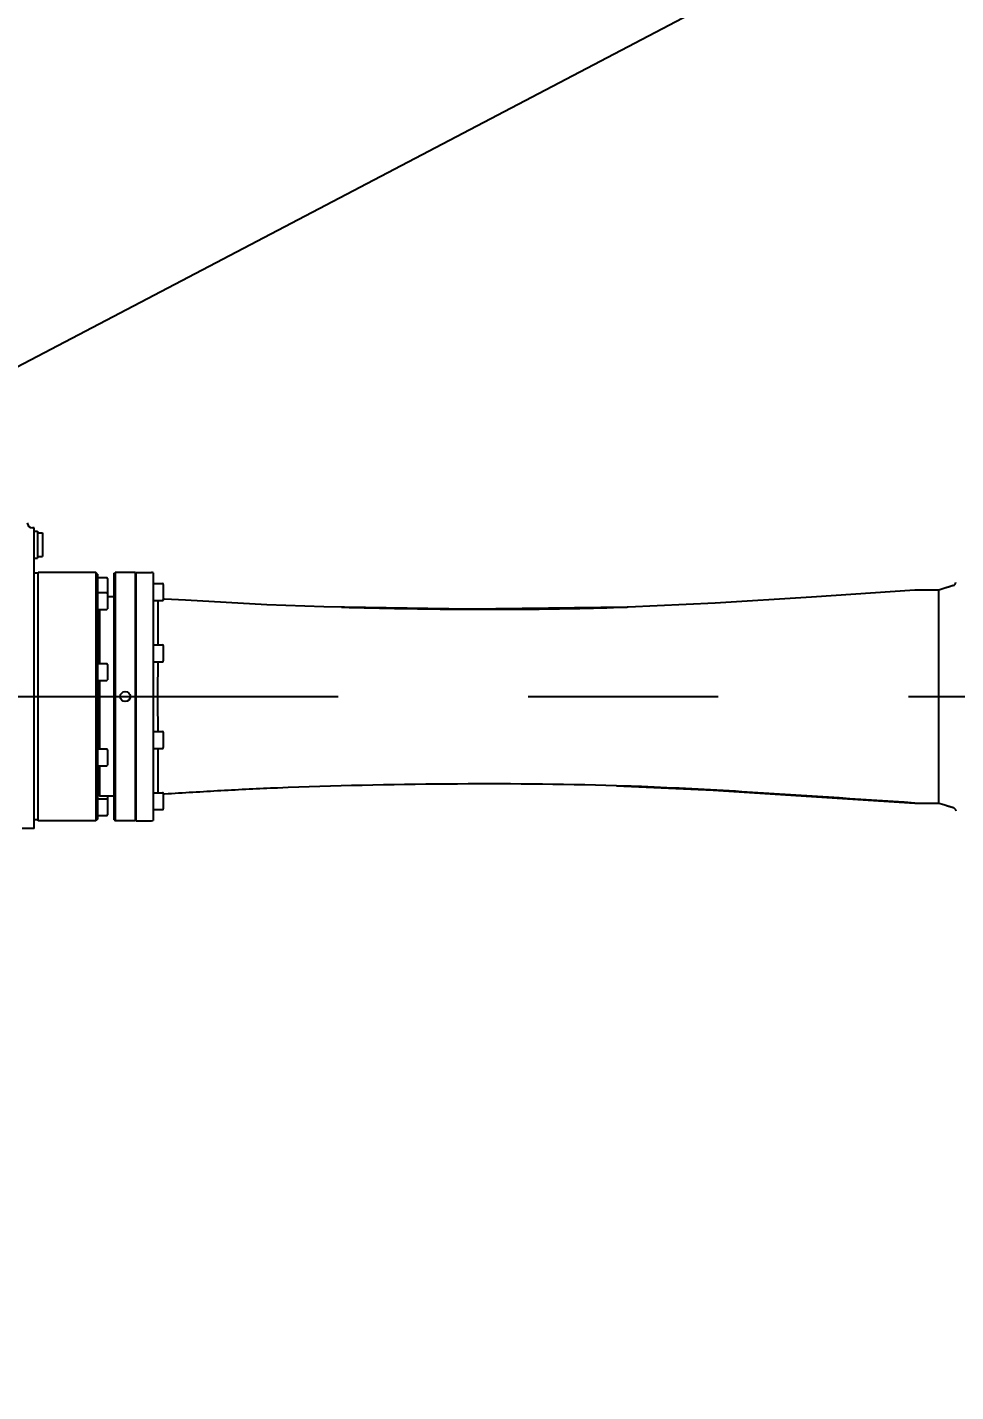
# Model space of a CAD drawing. Header units: millimetres. Extents: x 5828 to 7155, y 123 to 421.
# Drawn here: x 6909.12 to 6927.44, y 189.61 to 216.52 of the extents above; entities that cross this region are included whole.
import ezdxf
from ezdxf import colors
from ezdxf.entities.mleader import LeaderData, LeaderLine
from ezdxf.math import Vec2, Vec3

# ---------------------------------------------------------------- set-up
doc = ezdxf.new("R2010")
doc.units = ezdxf.units.MM
doc.linetypes.add('CENTER', pattern=[0.6, 0.375, -0.075, 0.075, -0.075])
for name, color, linetype in [('中心线', 7, 'Continuous'), ('外形图', 7, 'Continuous'), ('多重引线', 7, 'Continuous'), ('尺寸标注', 7, 'Continuous'), ('运动范围', 7, 'Continuous')]:
    doc.layers.add(name, color=color, linetype=linetype)
doc.styles.add('微软雅黑', font='msyh.ttc', dxfattribs={"height": 2})
doc.dimstyles.new('尺寸标注_1_30比例', dxfattribs={"dimtxt": 2.1, "dimasz": 1.7, "dimexe": 0.5, "dimexo": 0.4, "dimgap": 0.5, "dimtad": 1, "dimdec": 1, "dimlfac": 30, "dimdsep": 46, "dimtxsty": '微软雅黑', "dimcen": 0.09, "dimadec": 0, "dimazin": 0, "dimtp": 0.01, "dimtm": 0.01, "dimtfac": 1, "dimtdec": 1, "dimtofl": 0, "dimtmove": 0, "dimatfit": 3, "dimfxl": 1, "dimtolj": 1, "dimarcsym": 0})

# ---------------------------------------------------------------- blocks, each defined once
blk = doc.blocks.new('*D1105')
at = {"layer": 'Defpoints', "color": 0}
for p in [(6882.138, 236.812), (6827.413, 215.53), (6896.579, 203.334), (6896.579, 203.334), (6955.912, 203.334)]:
    blk.add_point(p, dxfattribs=at)
at = {"layer": '尺寸标注', "color": 0, "lineweight": -2}
blk.add_arc((6896.579, 203.334), 36.459, 2.6718, 167.3282, dxfattribs=at)
at = {"layer": '尺寸标注', "color": 0}
for points in [[(6860.73, 211.388), (6861.285, 211.277), (6860.673, 209.666)], [(6932.716, 205.027), (6933.282, 205.041), (6933.038, 203.334)]]:
    blk.add_solid(points, dxfattribs=at)
at = {"layer": '尺寸标注', "color": 0, "insert": (6904.297, 240.594), "char_height": 2, "attachment_point": 5, "rotation": 348.2969, "style": '微软雅黑'}
blk.add_mtext('\\A1;{\\H1.05x;+\\A1;170%%d}', dxfattribs=at)
blk = doc.blocks.new('*D1106')
at = {"layer": 'Defpoints', "color": 0}
for p in [(6896.587, 203.327), (6896.587, 203.327), (6966.82, 203.327), (6827.421, 191.131), (6882.142, 169.839)]:
    blk.add_point(p, dxfattribs=at)
at = {"layer": '尺寸标注', "color": 0, "lineweight": -2}
blk.add_arc((6896.587, 203.327), 36.471, 192.6709, 357.3291, dxfattribs=at)
at = {"layer": '尺寸标注', "color": 0}
for points in [[(6933.302, 201.621), (6932.735, 201.634), (6933.058, 203.327)], [(6861.282, 195.383), (6860.726, 195.271), (6860.67, 196.994)]]:
    blk.add_solid(points, dxfattribs=at)
at = {"layer": '尺寸标注', "color": 0, "insert": (6905.461, 169.594), "char_height": 2, "attachment_point": 5, "rotation": 14.7379, "style": '微软雅黑'}
blk.add_mtext('\\A1;{\\H1.05x;-\\A1;170%%d}', dxfattribs=at)

msp = doc.modelspace()

# ---------------------------------------------------------------- linework, layer by layer
at = {"layer": '中心线', "linetype": 'CENTER', "ltscale": 50}
msp.add_line((6896.507, 203.322), (6966.7404, 203.322), dxfattribs=at)
at = {"layer": '外形图', "linetype": 'Continuous'}
for p, q in [((6909.257, 206.6497), (6909.2237, 206.6497)), ((6909.257, 200.722), (6909.257, 206.6496)), ((6909.257, 206.583), (6909.3237, 206.583)), ((6909.3237, 206.583), (6909.3237, 206.0497)), ((6909.3237, 206.5497), (6909.4237, 206.5497)), ((6909.4237, 206.5497), (6909.4237, 206.083)), ((6909.257, 206.0497), (6909.3237, 206.0497)), ((6909.3237, 206.083), (6909.4237, 206.083)), ((6909.3308, 205.7553), (6909.257, 205.7553)), ((6909.3308, 205.7553), (6909.3404, 205.772)), ((6909.3308, 205.7553), (6909.3308, 200.8887)), ((6909.3404, 200.872), (6909.3404, 205.772)), ((6910.4737, 205.772), (6909.3404, 205.772)), ((6910.4737, 205.772), (6910.4737, 200.872)), ((6910.507, 205.7387), (6910.4737, 205.772)), ((6910.507, 205.7386), (6910.507, 200.9053)), ((6910.507, 205.669), (6910.6904, 205.669)), ((6910.707, 205.6524), (6910.707, 205.3584)), ((6910.8404, 205.7544), (6910.8487, 205.7627)), ((6910.8404, 200.8887), (6910.8404, 205.7544)), ((6910.8487, 205.7627), (6910.857, 205.7711)), ((6910.857, 205.7711), (6910.857, 200.872)), ((6911.257, 205.7711), (6910.857, 205.7711)), ((6911.257, 200.872), (6911.257, 205.7711)), ((6911.257, 205.7711), (6911.2654, 205.7627)), ((6911.2654, 205.7627), (6911.2737, 205.7544)), ((6911.2737, 200.872), (6911.2737, 205.7711)), ((6911.2737, 205.7711), (6911.5737, 205.7711)), ((6911.607, 205.7654), (6911.607, 200.8777)), ((6910.507, 205.3722), (6910.6904, 205.3722)), ((6910.707, 205.3556), (6910.707, 205.0556)), ((6911.607, 205.552), (6911.7904, 205.552)), ((6911.807, 205.5353), (6911.807, 205.2353)), ((6926.6468, 205.422), (6926.6326, 205.4216)), ((6927.107, 205.422), (6926.6468, 205.422)), ((6927.107, 205.413), (6927.107, 205.4227)), ((6927.1079, 205.4223), (6927.107, 205.422)), ((6927.107, 201.222), (6927.107, 205.422)), ((6927.205, 205.4526), (6927.1077, 205.4222)), ((6927.205, 205.4526), (6927.1079, 205.4223)), ((6927.3007, 205.4828), (6927.205, 205.4526)), ((6927.2423, 205.4644), (6927.205, 205.4526)), ((6927.3326, 205.4929), (6927.2423, 205.4644)), ((6927.3926, 205.5122), (6927.3007, 205.4828)), ((6927.3942, 205.5127), (6927.3326, 205.4929)), ((6910.8404, 205.2887), (6910.707, 205.2887)), ((6911.607, 205.2186), (6911.7904, 205.2186)), ((6912.2484, 205.2211), (6911.8306, 205.2462)), ((6913.847, 205.1345), (6912.2484, 205.2211)), ((6914.9756, 205.0934), (6913.847, 205.1345)), ((6917.8453, 205.0452), (6914.9756, 205.0934)), ((6915.3248, 205.0837), (6914.9756, 205.0934)), ((6920.9596, 205.0882), (6917.8453, 205.0452)), ((6920.9784, 205.0888), (6920.9586, 205.0881)), ((6910.507, 205.0389), (6910.6904, 205.0389)), ((6910.5404, 203.972), (6910.5404, 205.0389)), ((6910.557, 203.972), (6910.557, 205.0389)), ((6911.607, 204.3433), (6911.7904, 204.3433)), ((6911.807, 204.3266), (6911.807, 204.0266)), ((6911.607, 204.01), (6911.7904, 204.01)), ((6927.107, 202.5127), (6927.107, 204.1313)), ((6910.507, 203.972), (6910.6904, 203.972)), ((6910.707, 203.9554), (6910.707, 203.6554)), ((6910.507, 203.6387), (6910.6904, 203.6387)), ((6910.5404, 202.2887), (6910.5404, 203.6387)), ((6910.557, 202.2887), (6910.557, 203.6387)), ((6911.607, 202.634), (6911.7904, 202.634)), ((6911.807, 202.6173), (6911.807, 202.3173)), ((6910.507, 202.2887), (6910.6904, 202.2887)), ((6910.707, 202.272), (6910.707, 201.972)), ((6911.607, 202.3007), (6911.7904, 202.3007)), ((6910.507, 201.9553), (6910.6904, 201.9553)), ((6910.5404, 201.372), (6910.5404, 201.9553)), ((6910.557, 201.3553), (6910.557, 201.9553)), ((6910.5404, 201.4887), (6910.507, 201.4887)), ((6910.507, 201.3083), (6910.6904, 201.3083)), ((6910.5404, 201.372), (6910.557, 201.3553)), ((6910.8404, 201.3553), (6910.557, 201.3553)), ((6910.707, 201.3553), (6910.707, 200.9916)), ((6911.607, 201.4253), (6911.7904, 201.4253)), ((6911.807, 201.4087), (6911.807, 201.1087)), ((6920.9168, 201.5573), (6920.7486, 201.5628)), ((6920.7486, 201.5628), (6922.6536, 201.4788)), ((6922.6536, 201.4788), (6926.6334, 201.2224)), ((6911.607, 201.092), (6911.7904, 201.092)), ((6926.6334, 201.2224), (6926.6474, 201.222)), ((6926.6474, 201.222), (6927.107, 201.222)), ((6927.1079, 201.2217), (6927.107, 201.222)), ((6927.107, 201.2219), (6927.107, 201.222)), ((6927.1077, 201.2218), (6927.205, 201.1914)), ((6927.1079, 201.2217), (6927.205, 201.1914)), ((6927.205, 201.1914), (6927.2423, 201.1796)), ((6927.205, 201.1914), (6927.3007, 201.1612)), ((6927.2423, 201.1796), (6927.3326, 201.1511)), ((6927.3007, 201.1612), (6927.3926, 201.1318)), ((6927.3326, 201.1511), (6927.3942, 201.1313)), ((6927.3942, 201.1313), (6927.4191, 201.1167)), ((6927.4191, 201.1167), (6927.4348, 201.0946)), ((6927.4348, 201.0946), (6927.4404, 201.0681)), ((6909.3308, 200.8887), (6909.257, 200.8887)), ((6909.3308, 200.8887), (6909.3404, 200.872)), ((6910.4737, 200.872), (6909.3404, 200.872)), ((6910.507, 200.9053), (6910.4737, 200.872)), ((6910.507, 200.9749), (6910.6904, 200.9749)), ((6910.8404, 200.8887), (6910.857, 200.872)), ((6911.257, 200.872), (6910.857, 200.872)), ((6911.2737, 200.8887), (6911.257, 200.872)), ((6911.2737, 200.872), (6911.5737, 200.872)), ((6911.5737, 200.872), (6911.607, 200.8777)), ((6909.257, 200.722), (6909.0237, 200.722))]:
    msp.add_line(p, q, dxfattribs=at)
msp.add_lwpolyline([(6926.6326, 205.4216), (6924.5952, 205.2856), (6922.6933, 205.1672), (6920.9784, 205.0888)], dxfattribs=at)
msp.add_circle((6911.057, 203.322), 0.1, dxfattribs=at)
for centre, radius, start, end in [((6909.2237, 206.7497), 0.1, 180, 270), ((6910.6904, 205.6524), 0.0167, 0, 90), ((6911.5736, 205.6704), 0.1007, 70.59173, 89.92996), ((6910.6904, 205.3556), 0.0167, 0, 90), ((6911.7904, 205.5353), 0.0167, 0, 90), ((6927.3737, 205.5761), 0.0667, 287.91277, 359.76455), ((6911.7904, 205.2353), 0.0167, 270, 0), ((6911.8404, 205.4126), 0.1667, 258.3145, 266.63449), ((6918.3784, 322.4978), 117.4538, 268.510261, 269.676854), ((6918.3967, 280.4778), 75.4332, 270.324336, 271.946288), ((6910.6904, 205.0556), 0.0167, 270, 0), ((6918.2733, 300.1509), 95.1066, 269.664209, 270.331586), ((6911.7904, 204.3266), 0.0167, 0, 90), ((7036.4417, 203.1964), 124.7466, 179.626235, 179.942327), ((6911.7904, 204.0266), 0.0167, 270, 0), ((6910.6904, 203.9554), 0.0167, 0, 90), ((6910.6904, 203.6554), 0.0167, 270, 0), ((7011.9615, 203.3558), 100.2663, 180.019354, 180.412602), ((6911.7904, 202.6173), 0.0167, 0, 90), ((6910.6904, 202.272), 0.0167, 0, 90), ((6911.7904, 202.3173), 0.0167, 270, 0), ((6910.6904, 201.972), 0.0167, 270, 0), ((6910.6904, 201.2916), 0.0167, 0, 90), ((6911.7904, 201.4087), 0.0167, 0, 90), ((6911.8404, 201.2313), 0.1667, 93.36564, 101.68551), ((6918.5319, 131.0919), 70.5057, 87.795526, 88.061568), ((6917.6185, 109.7162), 91.9008, 86.504874, 87.739064), ((6911.7904, 201.1087), 0.0167, 270, 0), ((6910.6904, 200.9916), 0.0167, 270, 0)]:
    msp.add_arc(centre, radius, start, end, dxfattribs=at)
for points, knots in [([(6911.7017, 205.2235), (6911.702, 205.1763), (6911.7032, 204.8833), (6911.7015, 204.5904), (6911.6999, 204.3445)], [0, 0, 0, 0, 0.1609571, 1, 1, 1, 1]), ([(6911.6999, 202.2994), (6911.7005, 202.2025), (6911.7022, 201.9095), (6911.7032, 201.6166), (6911.7017, 201.4205)], [0, 0, 0, 0, 0.3308588, 1, 1, 1, 1]), ([(6920.7486, 201.5628), (6919.6344, 201.5978), (6917.404, 201.6106), (6914.8022, 201.5573), (6912.945, 201.4668), (6912.2022, 201.4196), (6911.8306, 201.3977)], [0, 0, 0, 0, 0.3748351, 0.7497522, 0.87484, 1, 1, 1, 1])]:
    msp.add_open_spline(points, degree=3, knots=knots, dxfattribs=at)
msp.add_open_spline([(6926.6334, 201.2224), (6925.4959, 201.2964), (6924.3589, 201.3777), (6923.2211, 201.446)], degree=3, dxfattribs=at)
at = {"layer": '运动范围'}
msp.add_arc((6896.507, 203.322), 70.2333, 190, 30.822489, dxfattribs=at)

# ---------------------------------------------------------------- dimensions: what is measured, and where the dimension line sits
at = {"layer": '尺寸标注'}
for base, line1, line2, text, picture, middle in [((6882.1381, 236.8121), ((6896.5789, 203.3345), (6955.9123, 203.3345)), ((6896.5789, 203.3345), (6827.4126, 215.5304)), '\\A1;{\\H1.05x;+<>}', '*D1105', (6903.9744, 239.036)), ((6882.1416, 169.8387), ((6896.5871, 203.327), (6966.8204, 203.327)), ((6896.5871, 203.327), (6827.4207, 191.1311)), '\\A1;{\\H1.05x;-<>}', '*D1106', (6905.8652, 168.0558))]:
    dim = msp.add_angular_dim_2l(base=base, line1=line1, line2=line2, text=text, dimstyle='尺寸标注_1_30比例', override={"dimtxsty": '微软雅黑'}, dxfattribs=at)
    dim.commit()
    dim.dimension.update_dxf_attribs({"geometry": picture, "text_midpoint": middle, "dimtype": 162})

# ---------------------------------------------------------------- leaders
at = {"layer": '多重引线'}
ml = msp.add_multileader_mtext('Standard', dxfattribs=at)
ml.set_content('R316', style='微软雅黑')
ml.set_leader_properties()
ml.build(insert=Vec2(0, 0))
ml.multileader.update_dxf_attribs({"text_left_attachment_type": 5, "text_right_attachment_type": 5, "dogleg_length": 1, "arrow_head_size": 1.7})
ctx = ml.context
ctx.base_point, ctx.char_height, ctx.arrow_head_size, ctx.landing_gap_size, ctx.plane_origin = Vec3(6991.6151, 253.0581), 2.1, 1.7, 0.4, Vec3(6923.0288, 221.9811)
ctx.left_attachment, ctx.right_attachment = 5, 5
notes = []
notes.append((ctx, [(0, (1, 1, 0), (6991.4151, 253.0581), (1, 0), 0.2, [(0, [(6905.839, 208.2143)], 0, [])])]))
ctx.mtext.insert, ctx.mtext.flow_direction = Vec3(6992.0151, 255.2394), 5
for ctx, leaders in notes:
    for number, flags, end, landing, length, lines in leaders:
        leader = LeaderData()
        leader.index, (leader.has_last_leader_line, leader.has_dogleg_vector, leader.attachment_direction) = number, flags
        leader.last_leader_point, leader.dogleg_vector, leader.dogleg_length = Vec3(end), Vec3(landing), length
        for number, points, colour, breaks in lines:
            line = LeaderLine()
            line.index, line.vertices, line.color, line.breaks = number, Vec3.list(points), colors.encode_raw_color(colour), breaks
            leader.lines.append(line)
        ctx.leaders.append(leader)

doc.saveas('drawing.dxf')
